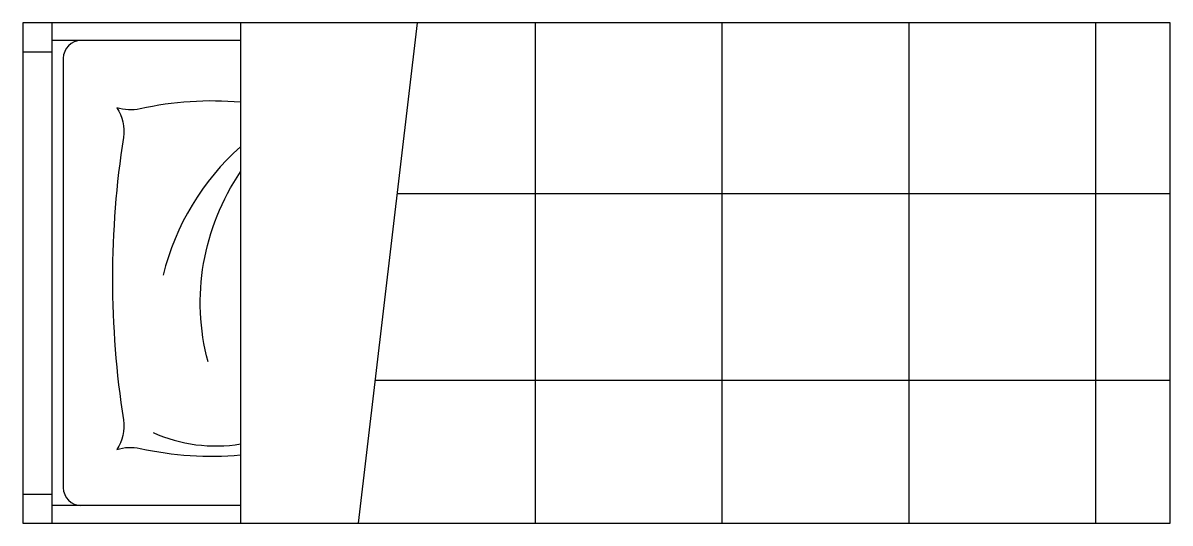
# Model space of a CAD drawing. Header units: millimetres. Extents: x -966.47 to -964.52, y 2724.12 to 2724.97.
import ezdxf

# ---------------------------------------------------------------- set-up
doc = ezdxf.new("R2010")
doc.units = ezdxf.units.MM
doc.header["$LTSCALE"] = 10
doc.layers.add('Móveis_camas', color=2, linetype='Continuous')

msp = doc.modelspace()

# ---------------------------------------------------------------- hatches: boundary and pattern name
at = {"layer": 'Móveis_camas'}
h = msp.add_hatch(dxfattribs=at)
h.set_pattern_fill('ANSI37', color=1, scale=0.1, angle=45, style=0)
h.set_pattern_definition([(90, (-115.9706, 4.9783), (-0.3175, 6e-17), []), (180, (-115.9706, 4.9783), (-6e-17, -0.3175), [])])
h.paths.add_polyline_path([(-964.5217, 2724.9733), (-965.8017, 2724.9733), (-965.9017, 2724.1233), (-964.5217, 2724.1233)])

# ---------------------------------------------------------------- linework, layer by layer
for p, q in [((-964.5217, 2724.9733), (-966.4717, 2724.9733)), ((-966.4717, 2724.9733), (-966.4717, 2724.1233)), ((-966.4227, 2724.9733), (-966.4227, 2724.1233)), ((-964.5217, 2724.1233), (-964.5217, 2724.9733)), ((-966.4717, 2724.9243), (-966.4227, 2724.9243)), ((-966.4717, 2724.1723), (-966.4227, 2724.1723)), ((-966.4717, 2724.1233), (-964.5217, 2724.1233))]:
    msp.add_line(p, q, dxfattribs=at)
at = {"layer": 'Móveis_camas', "color": 1}
for p, q in [((-966.1017, 2724.9733), (-966.1017, 2724.1233)), ((-965.8017, 2724.9733), (-965.9017, 2724.1233)), ((-966.1017, 2724.9433), (-966.4227, 2724.9433)), ((-966.4031, 2724.9133), (-966.4031, 2724.1833)), ((-966.1017, 2724.1533), (-966.4227, 2724.1533))]:
    msp.add_line(p, q, dxfattribs=at)
for points in [[(-966.1017, 2724.8385, 0.07707), (-966.2724, 2724.8273, -0.134359), (-966.3122, 2724.8292, -0.191357), (-966.3008, 2724.7789, 0.077898), (-966.3008, 2724.2986, -0.191357), (-966.3122, 2724.2483, -0.134359), (-966.2724, 2724.2502, 0.07707), (-966.1017, 2724.239)], [(-966.1571, 2724.3971, -0.217893), (-966.1017, 2724.72, -0.217893)]]:
    msp.add_lwpolyline(points, format="xyb", dxfattribs=at)
for centre, radius, start, end in [((-966.3731, 2724.9133), 0.03, 90, 180), ((-965.8169, 2724.4423), 0.4288, 131.6133, 166.1768), ((-966.1438, 2724.5146), 0.2603, 245.778, 279.3104), ((-966.3731, 2724.1833), 0.03, 180, 270)]:
    msp.add_arc(centre, radius, start, end, dxfattribs=at)

doc.saveas('drawing.dxf')
